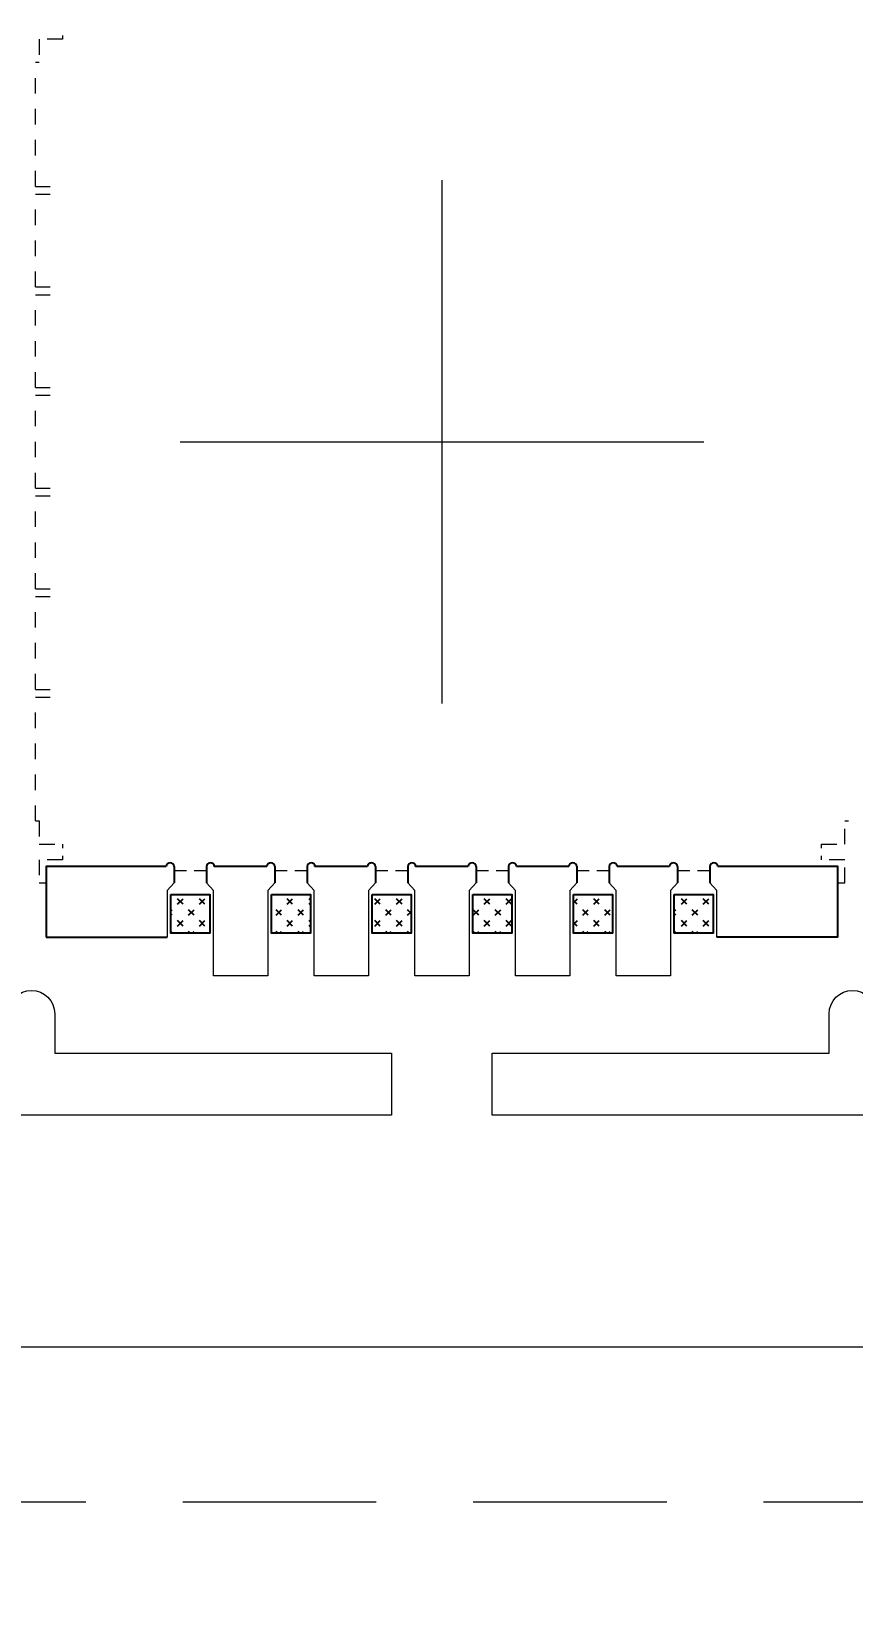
# Model space of a CAD drawing. Extents: x 2505 to 2922, y -308 to -10.
# Drawn here: x 2618.93 to 2624.23, y -150.04 to -139.85 of the extents above; entities that cross this region are included whole.
import ezdxf

# ---------------------------------------------------------------- set-up
doc = ezdxf.new("R2010")
doc.units = 0
doc.header["$LTSCALE"] = 5
doc.header["$MEASUREMENT"] = 0
for name, pattern in [('CENTER', [2, 1.25, -0.25, 0.25, -0.25]), ('HIDDEN', [0.375, 0.25, -0.125]), ('HIDDEN2', [4.7625, 3.175, -1.5875])]:
    doc.linetypes.add(name, pattern=pattern)
doc.layers.get('0').update_dxf_attribs({"linetype": 'CONTINUOUS'})
for name, color, linetype in [('1', 7, 'CONTINUOUS'), ('1D', 4, 'CONTINUOUS'), ('PLATING', 3, 'CONTINUOUS'), ('中心线', 1, 'CENTER')]:
    doc.layers.add(name, color=color, linetype=linetype)

msp = doc.modelspace()

# ---------------------------------------------------------------- hatches: boundary and pattern name
at = {"layer": 'PLATING', "lineweight": -3}
h = msp.add_hatch(dxfattribs=at)
h.set_pattern_fill('CROSS', color=3, scale=0.1)
h.set_pattern_definition([(45, (129.22963, -97.89904), (-0.070710678, 0.070710678), [0.05, -0.05]), (135, (129.26498, -97.89904), (-0.070710678, -0.070710678), [0.05, -0.05])])
h.paths.add_polyline_path([(2621.129, -145.6745), (2621.129, -145.4245), (2621.379, -145.4245), (2621.379, -145.6745)])
h.paths.add_polyline_path([(2620.479, -145.6745), (2620.479, -145.4245), (2620.729, -145.4245), (2620.729, -145.6745)])
h.paths.add_polyline_path([(2622.429, -145.6745), (2622.429, -145.4245), (2622.679, -145.4245), (2622.679, -145.6745)])
h.paths.add_polyline_path([(2619.829, -145.6745), (2619.829, -145.4245), (2620.079, -145.4245), (2620.079, -145.6745)])
h.paths.add_polyline_path([(2623.079, -145.6745), (2623.079, -145.4245), (2623.329, -145.4245), (2623.329, -145.6745)])
h.paths.add_polyline_path([(2621.779, -145.6745), (2621.779, -145.4245), (2622.029, -145.4245), (2622.029, -145.6745)])

# ---------------------------------------------------------------- linework, layer by layer
for p, q in [((2619.849, -145.2445, -0.0325), (2619.849, -145.3495, -0.0325)), ((2620.059, -145.2445, -0.0325), (2620.059, -145.3495, -0.0325)), ((2620.499, -145.2445, -0.0325), (2620.499, -145.3495, -0.0325)), ((2620.709, -145.2445, -0.0325), (2620.709, -145.3495, -0.0325)), ((2621.149, -145.2445, -0.0325), (2621.149, -145.3495, -0.0325)), ((2621.359, -145.2445, -0.0325), (2621.359, -145.3495, -0.0325)), ((2621.799, -145.2445, -0.0325), (2621.799, -145.3495, -0.0325)), ((2622.009, -145.2445, -0.0325), (2622.009, -145.3495, -0.0325)), ((2622.449, -145.2445, -0.0325), (2622.449, -145.3495, -0.0325)), ((2622.659, -145.2445, -0.0325), (2622.659, -145.3495, -0.0325)), ((2623.099, -145.2445, -0.0325), (2623.099, -145.3495, -0.0325)), ((2623.309, -145.2445, -0.0325), (2623.309, -145.3495, -0.0325)), ((2619.024, -145.6995, -0.0325), (2619.804, -145.6995, -0.0325)), ((2624.134, -145.6995, -0.0325), (2623.354, -145.6995, -0.0325))]:
    msp.add_line(p, q)
at = {"color": 1, "lineweight": 0, "elevation": -0.0325}
msp.add_lwpolyline([(2677.229, -148.3495), (2605.229, -148.3495), (2605.229, -78.3495), (2677.229, -78.3495)], dxfattribs=at)
at = {"elevation": -0.0325}
for points in [[(2619.799, -145.2445), (2619.024, -145.2445), (2619.024, -145.6995)], [(2620.449, -145.2445), (2620.109, -145.2445)], [(2621.099, -145.2445), (2620.759, -145.2445)], [(2621.749, -145.2445), (2621.409, -145.2445)], [(2622.399, -145.2445), (2622.059, -145.2445)], [(2623.049, -145.2445), (2622.709, -145.2445)], [(2624.134, -145.6995), (2624.134, -145.2445), (2623.359, -145.2445)]]:
    msp.add_lwpolyline(points, dxfattribs=at)
at = {"lineweight": 0, "elevation": -0.0325}
for points in [[(2618.779, -146.1945, -1), (2619.079, -146.1945), (2619.079, -146.4495), (2621.254, -146.4495), (2621.254, -146.8495), (2616.604, -146.8495), (2616.604, -146.4495), (2618.779, -146.4495)], [(2624.079, -146.1945, -1), (2624.379, -146.1945), (2624.379, -146.4495), (2626.554, -146.4495), (2626.554, -146.8495), (2621.904, -146.8495), (2621.904, -146.4495), (2624.079, -146.4495)]]:
    msp.add_lwpolyline(points, format="xyb", close=True, dxfattribs=at)
for centre in [(2619.824, -145.2445, -0.0325), (2620.084, -145.2445, -0.0325), (2620.474, -145.2445, -0.0325), (2620.734, -145.2445, -0.0325), (2621.124, -145.2445, -0.0325), (2621.384, -145.2445, -0.0325), (2621.774, -145.2445, -0.0325), (2622.034, -145.2445, -0.0325), (2622.424, -145.2445, -0.0325), (2622.684, -145.2445, -0.0325), (2623.074, -145.2445, -0.0325), (2623.334, -145.2445, -0.0325)]:
    msp.add_arc(centre, 0.025, 0, 180)
at = {"layer": '1', "color": 0, "lineweight": 0}
for p, q in [((2619.849, -145.3495, -0.0325), (2619.804, -145.3995, -0.0325)), ((2620.059, -145.3495, -0.0325), (2620.104, -145.3995, -0.0325)), ((2620.499, -145.3495, -0.0325), (2620.454, -145.3995, -0.0325)), ((2620.709, -145.3495, -0.0325), (2620.754, -145.3995, -0.0325)), ((2621.149, -145.3495, -0.0325), (2621.104, -145.3995, -0.0325)), ((2621.359, -145.3495, -0.0325), (2621.404, -145.3995, -0.0325)), ((2621.799, -145.3495, -0.0325), (2621.754, -145.3995, -0.0325)), ((2622.009, -145.3495, -0.0325), (2622.054, -145.3995, -0.0325)), ((2622.449, -145.3495, -0.0325), (2622.404, -145.3995, -0.0325)), ((2622.659, -145.3495, -0.0325), (2622.704, -145.3995, -0.0325)), ((2623.099, -145.3495, -0.0325), (2623.054, -145.3995, -0.0325)), ((2623.309, -145.3495, -0.0325), (2623.354, -145.3995, -0.0325)), ((2619.804, -145.3995, -0.0325), (2619.804, -145.6995, -0.0325)), ((2620.104, -145.9495, -0.0325), (2620.104, -145.3995, -0.0325)), ((2620.454, -145.3995, -0.0325), (2620.454, -145.9495, -0.0325)), ((2620.754, -145.9495, -0.0325), (2620.754, -145.3995, -0.0325)), ((2621.104, -145.3995, -0.0325), (2621.104, -145.9495, -0.0325)), ((2621.404, -145.9495, -0.0325), (2621.404, -145.3995, -0.0325)), ((2621.754, -145.3995, -0.0325), (2621.754, -145.9495, -0.0325)), ((2622.054, -145.9495, -0.0325), (2622.054, -145.3995, -0.0325)), ((2622.404, -145.3995, -0.0325), (2622.404, -145.9495, -0.0325)), ((2622.704, -145.9495, -0.0325), (2622.704, -145.3995, -0.0325)), ((2623.054, -145.3995, -0.0325), (2623.054, -145.9495, -0.0325)), ((2623.354, -145.6995, -0.0325), (2623.354, -145.3995, -0.0325)), ((2620.454, -145.9495, -0.0325), (2620.104, -145.9495, -0.0325)), ((2621.104, -145.9495, -0.0325), (2620.754, -145.9495, -0.0325)), ((2621.754, -145.9495, -0.0325), (2621.404, -145.9495, -0.0325)), ((2622.404, -145.9495, -0.0325), (2622.054, -145.9495, -0.0325)), ((2623.054, -145.9495, -0.0325), (2622.704, -145.9495, -0.0325))]:
    msp.add_line(p, q, dxfattribs=at)
at = {"layer": '1D', "linetype": 'HIDDEN2', "lineweight": 13, "ltscale": 0.005}
for p, q in [((2618.954, -140.8495, -0.0325), (2618.954, -140.0495, -0.0325)), ((2618.954, -140.8495, -0.0325), (2619.049, -140.8495, -0.0325)), ((2618.954, -141.4995, -0.0325), (2618.954, -140.8995, -0.0325)), ((2618.954, -140.8995, -0.0325), (2619.049, -140.8995, -0.0325)), ((2618.954, -141.4995, -0.0325), (2619.049, -141.4995, -0.0325)), ((2618.954, -142.1495, -0.0325), (2618.954, -141.5495, -0.0325)), ((2618.954, -141.5495, -0.0325), (2619.049, -141.5495, -0.0325)), ((2618.954, -142.1495, -0.0325), (2619.049, -142.1495, -0.0325)), ((2618.954, -142.7995, -0.0325), (2618.954, -142.1995, -0.0325)), ((2618.954, -142.1995, -0.0325), (2619.049, -142.1995, -0.0325)), ((2618.954, -142.7995, -0.0325), (2619.049, -142.7995, -0.0325)), ((2618.954, -143.4495, -0.0325), (2618.954, -142.8495, -0.0325)), ((2618.954, -142.8495, -0.0325), (2619.049, -142.8495, -0.0325)), ((2618.954, -143.4495, -0.0325), (2619.049, -143.4495, -0.0325)), ((2618.954, -144.0995, -0.0325), (2618.954, -143.4995, -0.0325)), ((2618.954, -143.4995, -0.0325), (2619.049, -143.4995, -0.0325)), ((2618.954, -144.0995, -0.0325), (2619.049, -144.0995, -0.0325)), ((2618.954, -144.9495, -0.0325), (2618.954, -144.1495, -0.0325)), ((2618.954, -144.1495, -0.0325), (2619.049, -144.1495, -0.0325))]:
    msp.add_line(p, q, dxfattribs=at)
at = {"layer": '1D', "color": 4, "linetype": 'HIDDEN', "lineweight": 0}
msp.add_line((2681.155, -149.3495, -0.0325), (2600.729, -149.3495, -0.0325), dxfattribs=at)
at = {"layer": '1D', "color": 4, "linetype": 'HIDDEN', "lineweight": 0, "ltscale": 0.05, "elevation": -0.0325}
for points in [[(2619.129, -139.8745), (2619.129, -139.8995), (2618.979, -139.8995), (2618.979, -140.0495), (2618.954, -140.0495)], [(2618.954, -144.9495), (2618.979, -144.9495), (2618.979, -145.0995), (2619.129, -145.0995), (2619.129, -145.1245)], [(2624.029, -145.1245), (2624.029, -145.0995), (2624.179, -145.0995), (2624.179, -144.9495), (2624.204, -144.9495)], [(2619.129, -145.1745), (2619.129, -145.1995), (2618.979, -145.1995), (2618.979, -145.3495), (2619.024, -145.3495)], [(2624.134, -145.3495), (2624.179, -145.3495), (2624.179, -145.1995), (2624.029, -145.1995), (2624.029, -145.1745)]]:
    msp.add_lwpolyline(points, dxfattribs=at)
at = {"layer": '1D', "linetype": 'HIDDEN2', "lineweight": 13, "ltscale": 0.005, "elevation": -0.0325}
for points in [[(2619.849, -145.2695), (2619.929, -145.2695)], [(2619.979, -145.2695), (2620.059, -145.2695)], [(2620.499, -145.2695), (2620.579, -145.2695)], [(2620.629, -145.2695), (2620.709, -145.2695)], [(2621.149, -145.2695), (2621.229, -145.2695)], [(2621.279, -145.2695), (2621.359, -145.2695)], [(2621.799, -145.2695), (2621.879, -145.2695)], [(2621.929, -145.2695), (2622.009, -145.2695)], [(2622.449, -145.2695), (2622.529, -145.2695)], [(2622.579, -145.2695), (2622.659, -145.2695)], [(2623.099, -145.2695), (2623.179, -145.2695)], [(2623.229, -145.2695), (2623.309, -145.2695)]]:
    msp.add_lwpolyline(points, dxfattribs=at)
at = {"layer": 'PLATING', "color": 3, "lineweight": -3, "elevation": -0.0325}
for points in [[(2619.829, -145.4245), (2620.079, -145.4245), (2620.079, -145.6745), (2619.829, -145.6745)], [(2620.479, -145.4245), (2620.729, -145.4245), (2620.729, -145.6745), (2620.479, -145.6745)], [(2621.129, -145.4245), (2621.379, -145.4245), (2621.379, -145.6745), (2621.129, -145.6745)], [(2621.779, -145.4245), (2622.029, -145.4245), (2622.029, -145.6745), (2621.779, -145.6745)], [(2622.429, -145.4245), (2622.679, -145.4245), (2622.679, -145.6745), (2622.429, -145.6745)], [(2623.079, -145.4245), (2623.329, -145.4245), (2623.329, -145.6745), (2623.079, -145.6745)]]:
    msp.add_lwpolyline(points, close=True, dxfattribs=at)
at = {"layer": '中心线', "linetype": 'CENTER', "lineweight": 0}
for p, q in [((2621.579, -140.8087, -0.0325), (2621.579, -144.1902, -0.0325)), ((2619.8883, -142.4995, -0.0325), (2623.2698, -142.4995, -0.0325))]:
    msp.add_line(p, q, dxfattribs=at)

doc.saveas('drawing.dxf')
